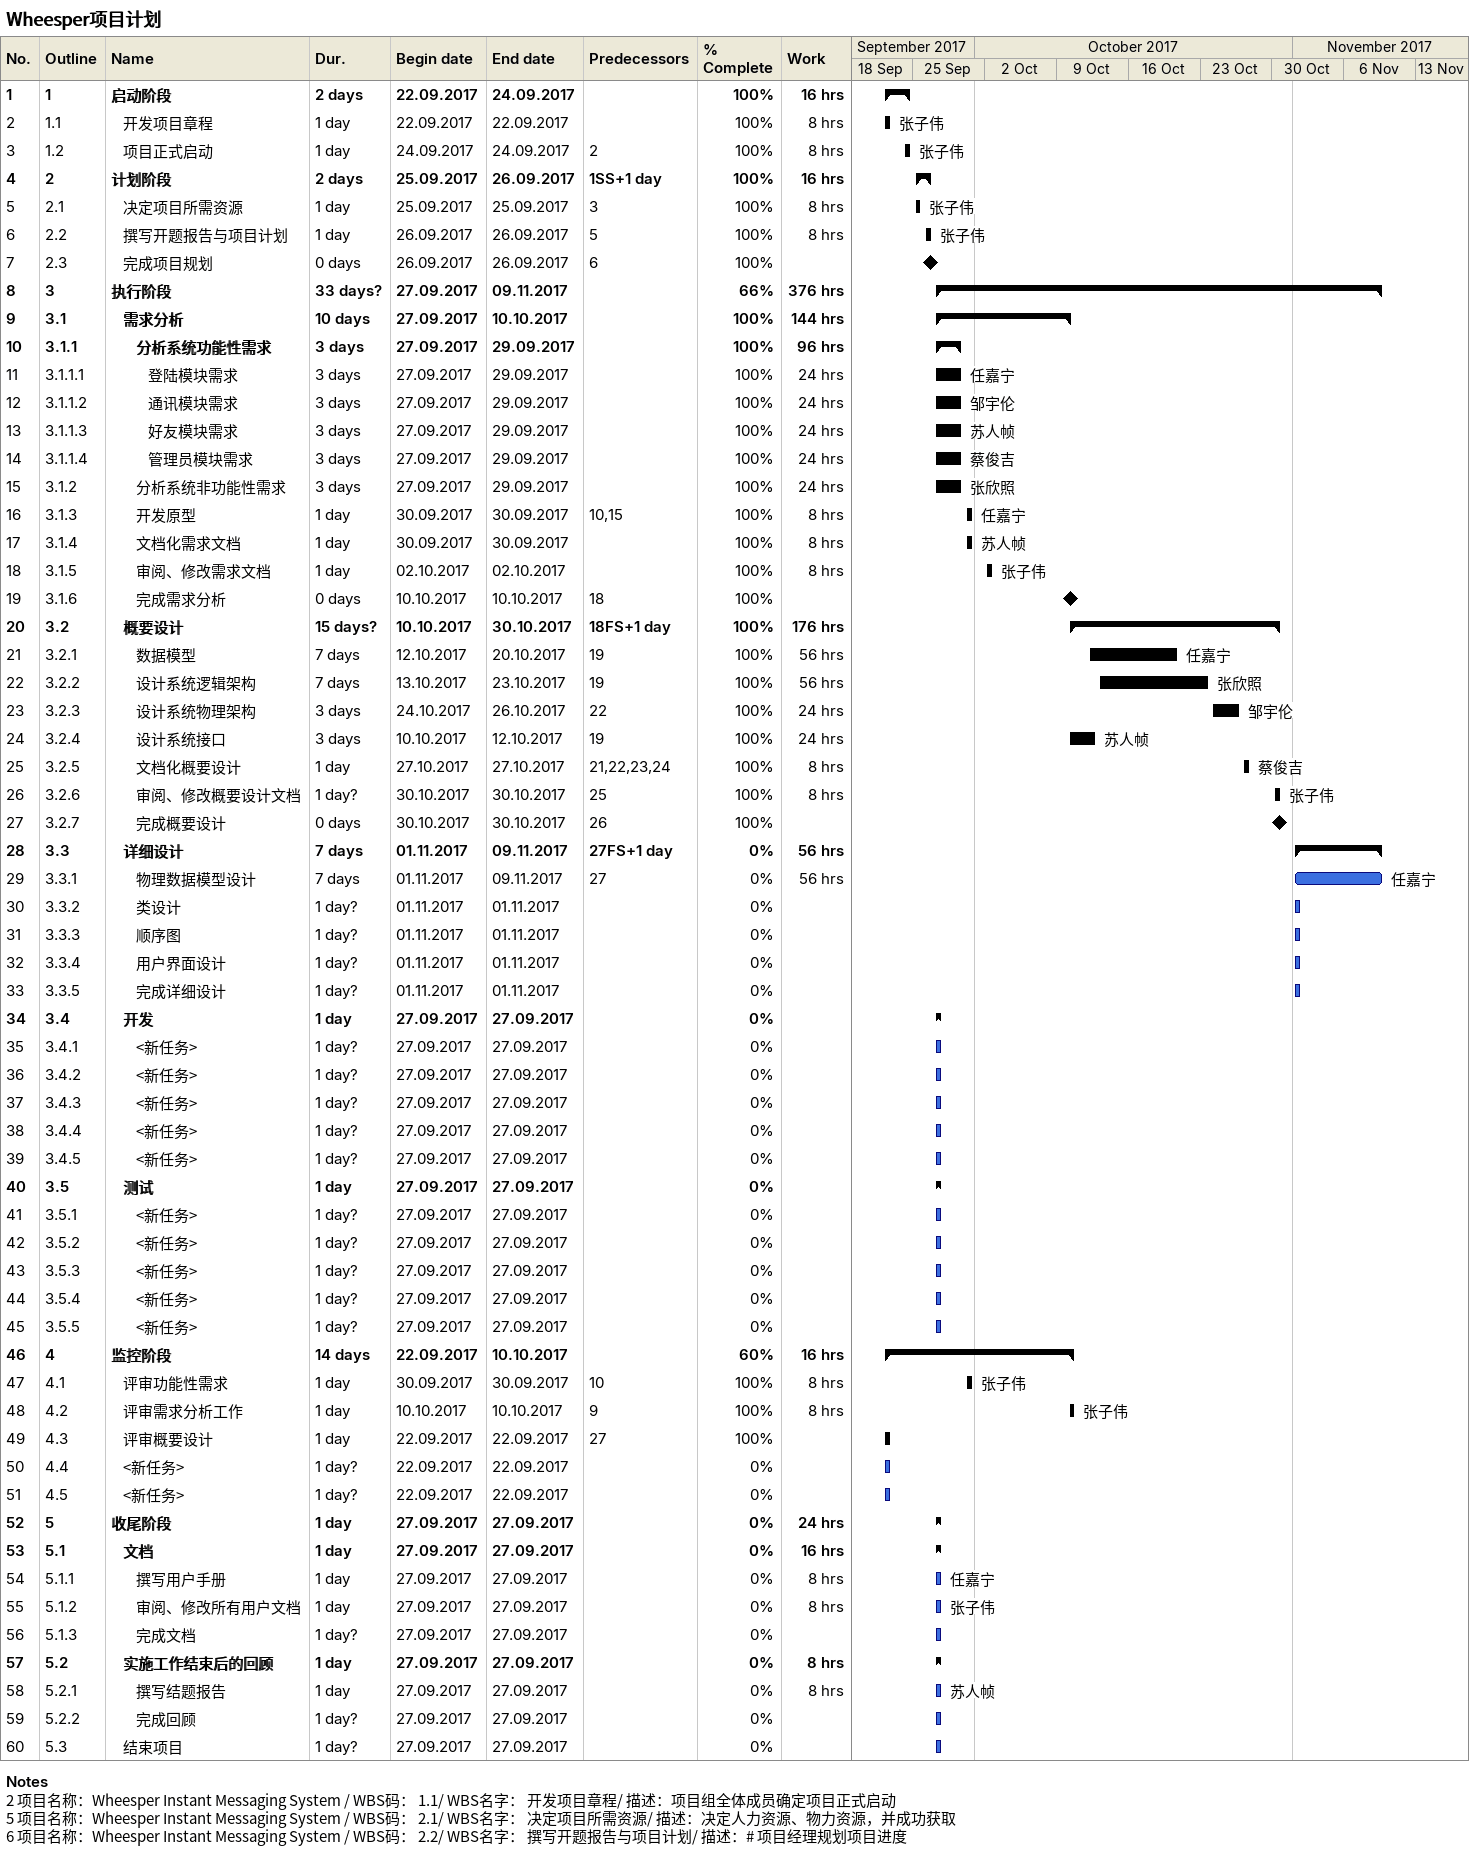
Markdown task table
Wheesper项目计划

| ID | WBS | Task | Duration | Start | Finish | Predecessors | Resources | % complete | Work (h) |
|---|---|---|---|---|---|---|---|---|---|
| 1 | 1 | **启动阶段** | 2d | 2017-09-22 | 2017-09-24 |  |  | 100 | 16 |
| 2 | 1.1 | 开发项目章程 | 1d | 2017-09-22 | 2017-09-22 |  | 张子伟 | 100 | 8 |
| 3 | 1.2 | 项目正式启动 | 1d | 2017-09-24 | 2017-09-24 | 2 | 张子伟 | 100 | 8 |
| 4 | 2 | **计划阶段** | 2d | 2017-09-25 | 2017-09-26 | 1SS+1d |  | 100 | 16 |
| 5 | 2.1 | 决定项目所需资源 | 1d | 2017-09-25 | 2017-09-25 | 3 | 张子伟 | 100 | 8 |
| 6 | 2.2 | 撰写开题报告与项目计划 | 1d | 2017-09-26 | 2017-09-26 | 5 | 张子伟 | 100 | 8 |
| 7 | 2.3 | 完成项目规划 | 0d | 2017-09-26 | 2017-09-26 | 6 |  | 100 |  |
| 8 | 3 | **执行阶段** | 33d? | 2017-09-27 | 2017-11-09 |  |  | 66 | 376 |
| 9 | 3.1 | **需求分析** | 10d | 2017-09-27 | 2017-10-10 |  |  | 100 | 144 |
| 10 | 3.1.1 | **分析系统功能性需求** | 3d | 2017-09-27 | 2017-09-29 |  |  | 100 | 96 |
| 11 | 3.1.1.1 | 登陆模块需求 | 3d | 2017-09-27 | 2017-09-29 |  | 任嘉宁 | 100 | 24 |
| 12 | 3.1.1.2 | 通讯模块需求 | 3d | 2017-09-27 | 2017-09-29 |  | 邹宇伦 | 100 | 24 |
| 13 | 3.1.1.3 | 好友模块需求 | 3d | 2017-09-27 | 2017-09-29 |  | 苏人帧 | 100 | 24 |
| 14 | 3.1.1.4 | 管理员模块需求 | 3d | 2017-09-27 | 2017-09-29 |  | 蔡俊吉 | 100 | 24 |
| 15 | 3.1.2 | 分析系统非功能性需求 | 3d | 2017-09-27 | 2017-09-29 |  | 张欣照 | 100 | 24 |
| 16 | 3.1.3 | 开发原型 | 1d | 2017-09-30 | 2017-09-30 | 10, 15 | 任嘉宁 | 100 | 8 |
| 17 | 3.1.4 | 文档化需求文档 | 1d | 2017-09-30 | 2017-09-30 |  | 苏人帧 | 100 | 8 |
| 18 | 3.1.5 | 审阅、修改需求文档 | 1d | 2017-10-02 | 2017-10-02 |  | 张子伟 | 100 | 8 |
| 19 | 3.1.6 | 完成需求分析 | 0d | 2017-10-10 | 2017-10-10 | 18 |  | 100 |  |
| 20 | 3.2 | **概要设计** | 15d? | 2017-10-10 | 2017-10-30 | 18FS+1d |  | 100 | 176 |
| 21 | 3.2.1 | 数据模型 | 7d | 2017-10-12 | 2017-10-20 | 19 | 任嘉宁 | 100 | 56 |
| 22 | 3.2.2 | 设计系统逻辑架构 | 7d | 2017-10-13 | 2017-10-23 | 19 | 张欣照 | 100 | 56 |
| 23 | 3.2.3 | 设计系统物理架构 | 3d | 2017-10-24 | 2017-10-26 | 22 | 邹宇伦 | 100 | 24 |
| 24 | 3.2.4 | 设计系统接口 | 3d | 2017-10-10 | 2017-10-12 | 19 | 苏人帧 | 100 | 24 |
| 25 | 3.2.5 | 文档化概要设计 | 1d | 2017-10-27 | 2017-10-27 | 21, 22, 23, 24 | 蔡俊吉 | 100 | 8 |
| 26 | 3.2.6 | 审阅、修改概要设计文档 | 1d? | 2017-10-30 | 2017-10-30 | 25 | 张子伟 | 100 | 8 |
| 27 | 3.2.7 | 完成概要设计 | 0d | 2017-10-30 | 2017-10-30 | 26 |  | 100 |  |
| 28 | 3.3 | **详细设计** | 7d | 2017-11-01 | 2017-11-09 | 27FS+1d |  | 0 | 56 |
| 29 | 3.3.1 | 物理数据模型设计 | 7d | 2017-11-01 | 2017-11-09 | 27 | 任嘉宁 | 0 | 56 |
| 30 | 3.3.2 | 类设计 | 1d? | 2017-11-01 | 2017-11-01 |  |  | 0 |  |
| 31 | 3.3.3 | 顺序图 | 1d? | 2017-11-01 | 2017-11-01 |  |  | 0 |  |
| 32 | 3.3.4 | 用户界面设计 | 1d? | 2017-11-01 | 2017-11-01 |  |  | 0 |  |
| 33 | 3.3.5 | 完成详细设计 | 1d? | 2017-11-01 | 2017-11-01 |  |  | 0 |  |
| 34 | 3.4 | **开发** | 1d | 2017-09-27 | 2017-09-27 |  |  | 0 |  |
| 35 | 3.4.1 | <新任务> | 1d? | 2017-09-27 | 2017-09-27 |  |  | 0 |  |
| 36 | 3.4.2 | <新任务> | 1d? | 2017-09-27 | 2017-09-27 |  |  | 0 |  |
| 37 | 3.4.3 | <新任务> | 1d? | 2017-09-27 | 2017-09-27 |  |  | 0 |  |
| 38 | 3.4.4 | <新任务> | 1d? | 2017-09-27 | 2017-09-27 |  |  | 0 |  |
| 39 | 3.4.5 | <新任务> | 1d? | 2017-09-27 | 2017-09-27 |  |  | 0 |  |
| 40 | 3.5 | **测试** | 1d | 2017-09-27 | 2017-09-27 |  |  | 0 |  |
| 41 | 3.5.1 | <新任务> | 1d? | 2017-09-27 | 2017-09-27 |  |  | 0 |  |
| 42 | 3.5.2 | <新任务> | 1d? | 2017-09-27 | 2017-09-27 |  |  | 0 |  |
| 43 | 3.5.3 | <新任务> | 1d? | 2017-09-27 | 2017-09-27 |  |  | 0 |  |
| 44 | 3.5.4 | <新任务> | 1d? | 2017-09-27 | 2017-09-27 |  |  | 0 |  |
| 45 | 3.5.5 | <新任务> | 1d? | 2017-09-27 | 2017-09-27 |  |  | 0 |  |
| 46 | 4 | **监控阶段** | 14d | 2017-09-22 | 2017-10-10 |  |  | 60 | 16 |
| 47 | 4.1 | 评审功能性需求 | 1d | 2017-09-30 | 2017-09-30 | 10 | 张子伟 | 100 | 8 |
| 48 | 4.2 | 评审需求分析工作 | 1d | 2017-10-10 | 2017-10-10 | 9 | 张子伟 | 100 | 8 |
| 49 | 4.3 | 评审概要设计 | 1d | 2017-09-22 | 2017-09-22 | 27 |  | 100 |  |
| 50 | 4.4 | <新任务> | 1d? | 2017-09-22 | 2017-09-22 |  |  | 0 |  |
| 51 | 4.5 | <新任务> | 1d? | 2017-09-22 | 2017-09-22 |  |  | 0 |  |
| 52 | 5 | **收尾阶段** | 1d | 2017-09-27 | 2017-09-27 |  |  | 0 | 24 |
| 53 | 5.1 | **文档** | 1d | 2017-09-27 | 2017-09-27 |  |  | 0 | 16 |
| 54 | 5.1.1 | 撰写用户手册 | 1d | 2017-09-27 | 2017-09-27 |  | 任嘉宁 | 0 | 8 |
| 55 | 5.1.2 | 审阅、修改所有用户文档 | 1d | 2017-09-27 | 2017-09-27 |  | 张子伟 | 0 | 8 |
| 56 | 5.1.3 | 完成文档 | 1d? | 2017-09-27 | 2017-09-27 |  |  | 0 |  |
| 57 | 5.2 | **实施工作结束后的回顾** | 1d | 2017-09-27 | 2017-09-27 |  |  | 0 | 8 |
| 58 | 5.2.1 | 撰写结题报告 | 1d | 2017-09-27 | 2017-09-27 |  | 苏人帧 | 0 | 8 |
| 59 | 5.2.2 | 完成回顾 | 1d? | 2017-09-27 | 2017-09-27 |  |  | 0 |  |
| 60 | 5.3 | 结束项目 | 1d? | 2017-09-27 | 2017-09-27 |  |  | 0 |  |

Notes
- 2: 项目名称：Wheesper Instant Messaging System / WBS码： 1.1/ WBS名字： 开发项目章程 / 描述： 项目组全体成员确定项目正式启动
- 5: 项目名称：Wheesper Instant Messaging System / WBS码： 2.1/ WBS名字： 决定项目所需资源 / 描述： 决定人力资源、物力资源，并成功获取
- 6: 项目名称：Wheesper Instant Messaging System / WBS码： 2.2/ WBS名字： 撰写开题报告与项目计划 / 描述： # 项目经理规划项目进度
